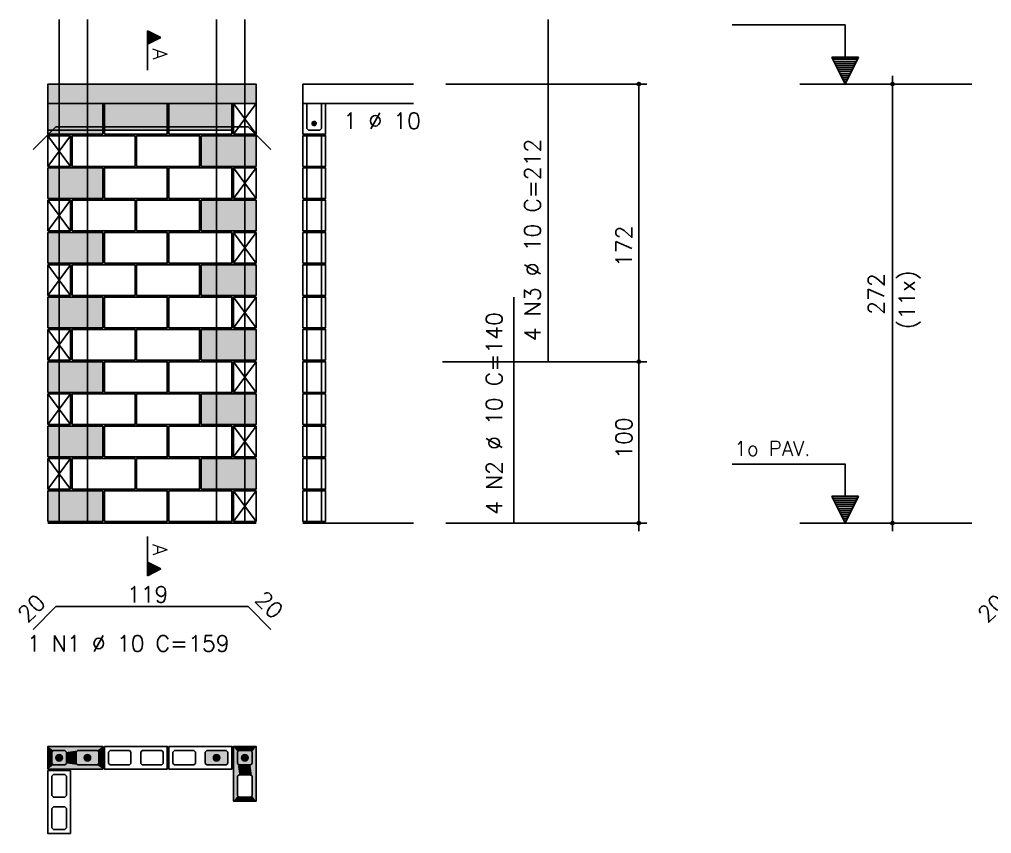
# Model space of a CAD drawing. Extents: x -2 to 121, y -2 to 61.
# Drawn here: x 6.17 to 18.21, y 26.04 to 36.13 of the extents above; entities that cross this region are included whole.
import ezdxf

# ---------------------------------------------------------------- set-up
doc = ezdxf.new("R2010")
doc.units = 0
doc.header["$MEASUREMENT"] = 0
for name, color, linetype in [('PENA_01', 1, 'CONTINUOUS'), ('PENA_02', 2, 'CONTINUOUS'), ('PENA_03', 3, 'CONTINUOUS'), ('PENA_05', 5, 'CONTINUOUS'), ('PENA_09', 254, 'CONTINUOUS'), ('PENA_11', 252, 'CONTINUOUS'), ('PENA_21', 100, 'CONTINUOUS')]:
    doc.layers.add(name, color=color, linetype=linetype)
doc.styles.get("Standard").update_dxf_attribs({"font": 'ROMANS.SHX'})

msp = doc.modelspace()

# ---------------------------------------------------------------- linework, layer by layer
at = {"layer": 'PENA_01', "linetype": 'Continuous'}
for p, q in [((15.839254, 35.328397), (17.970117, 35.328397)), ((6.523406, 34.758397), (7.203406, 34.758397)), ((7.223406, 34.758397), (8.003406, 34.758397)), ((8.023406, 34.758397), (8.803406, 34.758397)), ((15.839254, 29.888397), (17.970117, 29.888397))]:
    msp.add_line(p, q, dxfattribs=at)
for points in [[(6.593406, 26.891653), (6.733406, 26.891653), (6.753406, 26.911653), (6.753406, 27.051653), (6.733406, 27.071653), (6.593406, 27.071653), (6.573406, 27.051653), (6.573406, 26.911653), (6.593406, 26.891653)], [(6.893406, 26.891653), (7.133406, 26.891653), (7.153406, 26.911653), (7.153406, 27.051653), (7.133406, 27.071653), (6.893406, 27.071653), (6.873406, 27.051653), (6.873406, 26.911653), (6.893406, 26.891653)], [(7.273406, 27.051653), (7.293406, 27.071653), (7.533406, 27.071653), (7.553406, 27.051653), (7.553406, 26.911653), (7.533406, 26.891653), (7.293406, 26.891653), (7.273406, 26.911653), (7.273406, 27.051653)], [(7.673406, 27.051653), (7.693406, 27.071653), (7.933406, 27.071653), (7.953406, 27.051653), (7.953406, 26.911653), (7.933406, 26.891653), (7.693406, 26.891653), (7.673406, 26.911653), (7.673406, 27.051653)], [(8.073406, 27.051653), (8.093406, 27.071653), (8.333406, 27.071653), (8.353406, 27.051653), (8.353406, 26.911653), (8.333406, 26.891653), (8.093406, 26.891653), (8.073406, 26.911653), (8.073406, 27.051653)], [(8.473406, 27.051653), (8.493406, 27.071653), (8.733406, 27.071653), (8.753406, 27.051653), (8.753406, 26.911653), (8.733406, 26.891653), (8.493406, 26.891653), (8.473406, 26.911653), (8.473406, 27.051653)], [(8.873406, 27.051653), (8.873406, 26.911653), (8.893406, 26.891653), (9.033406, 26.891653), (9.053406, 26.911653), (9.053406, 27.051653), (9.033406, 27.071653), (8.893406, 27.071653), (8.873406, 27.051653)], [(6.733406, 26.492176), (6.753406, 26.512176), (6.753406, 26.752176), (6.733406, 26.772176), (6.593406, 26.772176), (6.573406, 26.752176), (6.573406, 26.512176), (6.593406, 26.492176), (6.733406, 26.492176)], [(8.873406, 26.751653), (8.873406, 26.511653), (8.893406, 26.491653), (9.033406, 26.491653), (9.053406, 26.511653), (9.053406, 26.751653), (9.033406, 26.771653), (8.893406, 26.771653), (8.873406, 26.751653)], [(6.733406, 26.092176), (6.753406, 26.112176), (6.753406, 26.352176), (6.733406, 26.372176), (6.593406, 26.372176), (6.573406, 26.352176), (6.573406, 26.112176), (6.593406, 26.092176), (6.733406, 26.092176)]]:
    msp.add_lwpolyline(points, dxfattribs=at)
at = {"layer": 'PENA_02', "linetype": 'Continuous'}
for p, q in [((9.103406, 35.088397), (8.823406, 35.088397)), ((8.823406, 35.088397), (8.823406, 34.708397)), ((9.103406, 34.708397), (9.103406, 35.088397)), ((6.803406, 34.688397), (6.523406, 34.688397)), ((6.523406, 34.688397), (6.523406, 34.308397)), ((6.803406, 34.308397), (6.803406, 34.688397)), ((8.823406, 34.708397), (9.103406, 34.708397)), ((6.523406, 34.308397), (6.803406, 34.308397)), ((9.103406, 34.288397), (8.823406, 34.288397)), ((8.823406, 34.288397), (8.823406, 33.908397)), ((9.103406, 33.908397), (9.103406, 34.288397)), ((6.803406, 33.888397), (6.523406, 33.888397)), ((6.523406, 33.888397), (6.523406, 33.508397)), ((6.803406, 33.508397), (6.803406, 33.888397)), ((8.823406, 33.908397), (9.103406, 33.908397)), ((6.523406, 33.508397), (6.803406, 33.508397)), ((9.103406, 33.488397), (8.823406, 33.488397)), ((8.823406, 33.488397), (8.823406, 33.108397)), ((9.103406, 33.108397), (9.103406, 33.488397)), ((6.803406, 33.088397), (6.523406, 33.088397)), ((6.523406, 33.088397), (6.523406, 32.708397)), ((6.803406, 32.708397), (6.803406, 33.088397)), ((8.823406, 33.108397), (9.103406, 33.108397)), ((6.523406, 32.708397), (6.803406, 32.708397)), ((9.103406, 32.688397), (8.823406, 32.688397)), ((8.823406, 32.688397), (8.823406, 32.308397)), ((9.103406, 32.308397), (9.103406, 32.688397)), ((6.803406, 32.288397), (6.523406, 32.288397)), ((6.523406, 32.288397), (6.523406, 31.908397)), ((6.803406, 31.908397), (6.803406, 32.288397)), ((8.823406, 32.308397), (9.103406, 32.308397)), ((6.523406, 31.908397), (6.803406, 31.908397)), ((9.103406, 31.888397), (8.823406, 31.888397)), ((8.823406, 31.888397), (8.823406, 31.508397)), ((9.103406, 31.508397), (9.103406, 31.888397)), ((6.803406, 31.488397), (6.523406, 31.488397)), ((6.523406, 31.488397), (6.523406, 31.108397)), ((6.803406, 31.108397), (6.803406, 31.488397)), ((8.823406, 31.508397), (9.103406, 31.508397)), ((6.523406, 31.108397), (6.803406, 31.108397)), ((9.103406, 31.088397), (8.823406, 31.088397)), ((8.823406, 31.088397), (8.823406, 30.708397)), ((9.103406, 30.708397), (9.103406, 31.088397)), ((8.823406, 30.708397), (9.103406, 30.708397)), ((6.803406, 30.688397), (6.523406, 30.688397)), ((6.523406, 30.688397), (6.523406, 30.308397)), ((6.803406, 30.308397), (6.803406, 30.688397)), ((6.523406, 30.308397), (6.803406, 30.308397)), ((9.103406, 30.288397), (8.823406, 30.288397)), ((8.823406, 30.288397), (8.823406, 29.908397)), ((9.103406, 29.908397), (9.103406, 30.288397)), ((6.523406, 29.888397), (9.103406, 29.888397)), ((8.823406, 29.908397), (9.103406, 29.908397))]:
    msp.add_line(p, q, dxfattribs=at)
for points in [[(6.523406, 35.088397), (9.103406, 35.088397), (9.103406, 35.328397), (6.523406, 35.328397), (6.523406, 35.088397)], [(6.523406, 34.708397), (7.203406, 34.708397), (7.203406, 35.088397), (6.523406, 35.088397), (6.523406, 34.708397)], [(7.223406, 34.708397), (8.003406, 34.708397), (8.003406, 35.088397), (7.223406, 35.088397), (7.223406, 34.708397)], [(8.023406, 34.708397), (8.803406, 34.708397), (8.803406, 35.088397), (8.023406, 35.088397), (8.023406, 34.708397)], [(6.823406, 34.308397), (7.603406, 34.308397), (7.603406, 34.688397), (6.823406, 34.688397), (6.823406, 34.308397)], [(7.623406, 34.308397), (8.403406, 34.308397), (8.403406, 34.688397), (7.623406, 34.688397), (7.623406, 34.308397)], [(8.423406, 34.308397), (9.103406, 34.308397), (9.103406, 34.688397), (8.423406, 34.688397), (8.423406, 34.308397)], [(6.523406, 33.908397), (7.203406, 33.908397), (7.203406, 34.288397), (6.523406, 34.288397), (6.523406, 33.908397)], [(7.223406, 33.908397), (8.003406, 33.908397), (8.003406, 34.288397), (7.223406, 34.288397), (7.223406, 33.908397)], [(8.023406, 33.908397), (8.803406, 33.908397), (8.803406, 34.288397), (8.023406, 34.288397), (8.023406, 33.908397)], [(6.823406, 33.508397), (7.603406, 33.508397), (7.603406, 33.888397), (6.823406, 33.888397), (6.823406, 33.508397)], [(7.623406, 33.508397), (8.403406, 33.508397), (8.403406, 33.888397), (7.623406, 33.888397), (7.623406, 33.508397)], [(8.423406, 33.508397), (9.103406, 33.508397), (9.103406, 33.888397), (8.423406, 33.888397), (8.423406, 33.508397)], [(6.523406, 33.108397), (7.203406, 33.108397), (7.203406, 33.488397), (6.523406, 33.488397), (6.523406, 33.108397)], [(7.223406, 33.108397), (8.003406, 33.108397), (8.003406, 33.488397), (7.223406, 33.488397), (7.223406, 33.108397)], [(8.023406, 33.108397), (8.803406, 33.108397), (8.803406, 33.488397), (8.023406, 33.488397), (8.023406, 33.108397)], [(6.823406, 32.708397), (7.603406, 32.708397), (7.603406, 33.088397), (6.823406, 33.088397), (6.823406, 32.708397)], [(7.623406, 32.708397), (8.403406, 32.708397), (8.403406, 33.088397), (7.623406, 33.088397), (7.623406, 32.708397)], [(8.423406, 32.708397), (9.103406, 32.708397), (9.103406, 33.088397), (8.423406, 33.088397), (8.423406, 32.708397)], [(6.523406, 32.308397), (7.203406, 32.308397), (7.203406, 32.688397), (6.523406, 32.688397), (6.523406, 32.308397)], [(7.223406, 32.308397), (8.003406, 32.308397), (8.003406, 32.688397), (7.223406, 32.688397), (7.223406, 32.308397)], [(8.023406, 32.308397), (8.803406, 32.308397), (8.803406, 32.688397), (8.023406, 32.688397), (8.023406, 32.308397)], [(6.823406, 31.908397), (7.603406, 31.908397), (7.603406, 32.288397), (6.823406, 32.288397), (6.823406, 31.908397)], [(7.623406, 31.908397), (8.403406, 31.908397), (8.403406, 32.288397), (7.623406, 32.288397), (7.623406, 31.908397)], [(8.423406, 31.908397), (9.103406, 31.908397), (9.103406, 32.288397), (8.423406, 32.288397), (8.423406, 31.908397)], [(6.523406, 31.508397), (7.203406, 31.508397), (7.203406, 31.888397), (6.523406, 31.888397), (6.523406, 31.508397)], [(7.223406, 31.508397), (8.003406, 31.508397), (8.003406, 31.888397), (7.223406, 31.888397), (7.223406, 31.508397)], [(8.023406, 31.508397), (8.803406, 31.508397), (8.803406, 31.888397), (8.023406, 31.888397), (8.023406, 31.508397)], [(6.823406, 31.108397), (7.603406, 31.108397), (7.603406, 31.488397), (6.823406, 31.488397), (6.823406, 31.108397)], [(7.623406, 31.108397), (8.403406, 31.108397), (8.403406, 31.488397), (7.623406, 31.488397), (7.623406, 31.108397)], [(8.423406, 31.108397), (9.103406, 31.108397), (9.103406, 31.488397), (8.423406, 31.488397), (8.423406, 31.108397)], [(6.523406, 30.708397), (7.203406, 30.708397), (7.203406, 31.088397), (6.523406, 31.088397), (6.523406, 30.708397)], [(7.223406, 30.708397), (8.003406, 30.708397), (8.003406, 31.088397), (7.223406, 31.088397), (7.223406, 30.708397)], [(8.023406, 30.708397), (8.803406, 30.708397), (8.803406, 31.088397), (8.023406, 31.088397), (8.023406, 30.708397)], [(6.823406, 30.308397), (7.603406, 30.308397), (7.603406, 30.688397), (6.823406, 30.688397), (6.823406, 30.308397)], [(7.623406, 30.308397), (8.403406, 30.308397), (8.403406, 30.688397), (7.623406, 30.688397), (7.623406, 30.308397)], [(8.423406, 30.308397), (9.103406, 30.308397), (9.103406, 30.688397), (8.423406, 30.688397), (8.423406, 30.308397)], [(6.523406, 29.908397), (7.203406, 29.908397), (7.203406, 30.288397), (6.523406, 30.288397), (6.523406, 29.908397)], [(7.223406, 29.908397), (8.003406, 29.908397), (8.003406, 30.288397), (7.223406, 30.288397), (7.223406, 29.908397)], [(8.023406, 29.908397), (8.803406, 29.908397), (8.803406, 30.288397), (8.023406, 30.288397), (8.023406, 29.908397)], [(6.523406, 26.841653), (7.203406, 26.841653), (7.203406, 27.121653), (6.523406, 27.121653), (6.523406, 26.841653)], [(7.223406, 27.121653), (8.003406, 27.121653), (8.003406, 26.841653), (7.223406, 26.841653), (7.223406, 27.121653)], [(8.023406, 27.121653), (8.803406, 27.121653), (8.803406, 26.841653), (8.023406, 26.841653), (8.023406, 27.121653)], [(8.823406, 27.121653), (8.823406, 26.441653), (9.103406, 26.441653), (9.103406, 27.121653), (8.823406, 27.121653)], [(6.803406, 26.042176), (6.803406, 26.822176), (6.523406, 26.822176), (6.523406, 26.042176), (6.803406, 26.042176)]]:
    msp.add_lwpolyline(points, dxfattribs=at)
for centre, radius in [((13.843401, 35.328397), 0.02), ((13.843401, 35.328397), 0.01), ((16.985399, 35.328397), 0.02), ((16.985399, 35.328397), 0.01), ((13.843401, 31.888397), 0.02), ((13.843401, 31.888397), 0.01), ((13.843401, 29.888397), 0.02), ((13.843401, 29.888397), 0.01), ((16.985399, 29.888397), 0.02), ((16.985399, 29.888397), 0.01)]:
    msp.add_circle(centre, radius, dxfattribs=at)
at = {"layer": 'PENA_03', "linetype": 'Continuous'}
for p, q in [((16.398252, 36.060263), (14.998252, 36.060263)), ((16.398252, 35.660263), (16.398252, 36.060263)), ((16.399652, 35.660263), (16.399652, 36.061663)), ((7.756384, 35.499649), (7.756384, 35.986031)), ((7.756384, 35.986031), (7.922317, 35.903065)), ((7.757079, 35.984903), (7.920756, 35.903065)), ((7.922317, 35.903065), (7.757079, 35.820446)), ((7.75708, 35.984903), (7.75708, 35.821226)), ((7.920756, 35.903065), (7.75708, 35.821226)), ((7.769148, 35.979649), (7.769148, 35.82648)), ((7.781912, 35.973267), (7.781912, 35.832862)), ((7.794676, 35.966885), (7.794676, 35.839244)), ((7.80744, 35.960503), (7.80744, 35.845626)), ((7.820204, 35.954121), (7.820204, 35.852008)), ((7.832968, 35.947739), (7.832968, 35.85839)), ((7.845732, 35.941357), (7.845732, 35.864772)), ((7.858496, 35.934975), (7.858496, 35.871154)), ((7.87126, 35.928593), (7.87126, 35.877536)), ((7.884024, 35.922211), (7.884024, 35.883918)), ((7.896789, 35.915829), (7.896789, 35.8903)), ((7.909553, 35.909447), (7.909553, 35.896683)), ((7.75708, 35.820446), (7.75708, 35.499649)), ((16.398952, 35.328397), (16.23302, 35.660263)), ((16.23302, 35.660263), (16.398252, 35.660263)), ((16.398952, 35.33152), (16.235276, 35.658872)), ((16.562628, 35.658872), (16.235276, 35.658872)), ((16.564885, 35.660263), (16.398952, 35.328397)), ((16.562628, 35.658873), (16.398952, 35.331519)), ((16.399652, 35.660263), (16.564885, 35.660263)), ((16.552121, 35.634735), (16.245783, 35.634735)), ((16.539357, 35.609207), (16.258548, 35.609207)), ((16.526593, 35.583679), (16.271312, 35.583679)), ((16.513828, 35.558151), (16.284076, 35.558151)), ((16.501064, 35.532622), (16.29684, 35.532622)), ((16.4883, 35.507094), (16.309604, 35.507094)), ((16.475536, 35.481566), (16.322368, 35.481566)), ((16.462772, 35.456038), (16.335132, 35.456038)), ((16.450008, 35.43051), (16.347896, 35.43051)), ((16.437244, 35.404982), (16.36066, 35.404982)), ((16.985399, 29.787865), (16.985399, 35.428397)), ((9.683406, 35.328397), (9.683406, 34.708397)), ((9.683406, 35.328397), (11.054085, 35.328397)), ((11.454085, 35.328397), (13.943401, 35.328397)), ((13.843401, 29.787865), (13.843401, 35.328397)), ((16.42448, 35.379453), (16.373424, 35.379453)), ((16.411716, 35.353925), (16.386188, 35.353925)), ((8.823406, 34.708397), (9.103406, 35.088397)), ((9.103406, 34.708397), (8.823406, 35.088397)), ((9.683406, 35.088397), (11.054085, 35.088397)), ((6.523406, 34.308397), (6.803406, 34.688397)), ((6.803406, 34.308397), (6.523406, 34.688397)), ((9.733406, 34.308397), (9.733406, 34.688397)), ((9.913406, 34.308397), (9.913406, 34.688397)), ((8.823406, 33.908397), (9.103406, 34.288397)), ((9.103406, 33.908397), (8.823406, 34.288397)), ((9.733406, 33.908397), (9.733406, 34.288397)), ((9.913406, 33.908397), (9.913406, 34.288397)), ((6.523406, 33.508397), (6.803406, 33.888397)), ((6.803406, 33.508397), (6.523406, 33.888397)), ((9.733406, 33.508397), (9.733406, 33.888397)), ((9.913406, 33.508397), (9.913406, 33.888397)), ((8.823406, 33.108397), (9.103406, 33.488397)), ((9.103406, 33.108397), (8.823406, 33.488397)), ((9.733406, 33.108397), (9.733406, 33.488397)), ((9.913406, 33.108397), (9.913406, 33.488397)), ((6.523406, 32.708397), (6.803406, 33.088397)), ((6.803406, 32.708397), (6.523406, 33.088397)), ((9.733406, 32.708397), (9.733406, 33.088397)), ((9.913406, 32.708397), (9.913406, 33.088397)), ((8.823406, 32.308397), (9.103406, 32.688397)), ((9.103406, 32.308397), (8.823406, 32.688397)), ((9.733406, 32.308397), (9.733406, 32.688397)), ((9.913406, 32.308397), (9.913406, 32.688397)), ((6.523406, 31.908397), (6.803406, 32.288397)), ((6.803406, 31.908397), (6.523406, 32.288397)), ((9.733406, 31.908397), (9.733406, 32.288397)), ((9.913406, 31.908397), (9.913406, 32.288397)), ((8.823406, 31.508397), (9.103406, 31.888397)), ((9.103406, 31.508397), (8.823406, 31.888397)), ((9.733406, 31.508397), (9.733406, 31.888397)), ((9.913406, 31.508397), (9.913406, 31.888397)), ((11.412154, 31.888397), (13.943401, 31.888397)), ((6.523406, 31.108397), (6.803406, 31.488397)), ((6.803406, 31.108397), (6.523406, 31.488397)), ((9.733406, 31.108397), (9.733406, 31.488397)), ((9.913406, 31.108397), (9.913406, 31.488397)), ((8.823406, 30.708397), (9.103406, 31.088397)), ((9.103406, 30.708397), (8.823406, 31.088397)), ((9.733406, 30.708397), (9.733406, 31.088397)), ((9.913406, 30.708397), (9.913406, 31.088397)), ((6.523406, 30.308397), (6.803406, 30.688397)), ((6.803406, 30.308397), (6.523406, 30.688397)), ((9.733406, 30.308397), (9.733406, 30.688397)), ((9.913406, 30.308397), (9.913406, 30.688397)), ((16.398252, 30.620263), (14.998252, 30.620263)), ((16.398252, 30.220263), (16.398252, 30.620263)), ((16.399652, 30.220263), (16.399652, 30.621663)), ((8.823406, 29.908397), (9.103406, 30.288397)), ((9.103406, 29.908397), (8.823406, 30.288397)), ((9.733406, 29.908397), (9.733406, 30.288397)), ((9.913406, 29.908397), (9.913406, 30.288397)), ((16.398952, 29.888397), (16.23302, 30.220263)), ((16.23302, 30.220263), (16.398252, 30.220263)), ((16.398952, 29.89152), (16.235276, 30.218872)), ((16.562628, 30.218872), (16.235276, 30.218872)), ((16.552121, 30.194735), (16.245783, 30.194735)), ((16.539357, 30.169207), (16.258548, 30.169207)), ((16.526593, 30.143679), (16.271312, 30.143679)), ((16.513828, 30.118151), (16.284076, 30.118151)), ((16.564885, 30.220263), (16.398952, 29.888397)), ((16.562628, 30.218873), (16.398952, 29.891519)), ((16.399652, 30.220263), (16.564885, 30.220263)), ((16.501064, 30.092622), (16.29684, 30.092622)), ((16.4883, 30.067094), (16.309604, 30.067094)), ((16.475536, 30.041566), (16.322368, 30.041566)), ((16.462772, 30.016038), (16.335132, 30.016038)), ((16.450008, 29.99051), (16.347896, 29.99051)), ((9.683406, 29.888397), (11.054085, 29.888397)), ((11.454085, 29.888397), (13.943401, 29.888397)), ((16.437244, 29.964982), (16.36066, 29.964982)), ((16.42448, 29.939453), (16.373424, 29.939453)), ((16.411716, 29.913925), (16.386188, 29.913925)), ((7.756384, 29.723291), (7.756384, 29.236909)), ((7.75708, 29.402494), (7.75708, 29.723291)), ((7.922317, 29.319875), (7.757079, 29.402494)), ((7.75708, 29.238037), (7.75708, 29.401714)), ((7.920756, 29.319875), (7.75708, 29.401714)), ((7.769148, 29.243291), (7.769148, 29.39646)), ((7.781912, 29.249673), (7.781912, 29.390078)), ((7.794676, 29.256055), (7.794676, 29.383696)), ((7.756384, 29.236909), (7.922317, 29.319875)), ((7.757079, 29.238037), (7.920756, 29.319875)), ((7.80744, 29.262437), (7.80744, 29.377314)), ((7.820204, 29.268819), (7.820204, 29.370932)), ((7.832968, 29.275201), (7.832968, 29.36455)), ((7.845732, 29.281583), (7.845732, 29.358168)), ((7.858496, 29.287965), (7.858496, 29.351786)), ((7.87126, 29.294347), (7.87126, 29.345404)), ((7.884024, 29.300729), (7.884024, 29.339022)), ((7.896789, 29.307111), (7.896789, 29.33264)), ((7.909553, 29.313493), (7.909553, 29.326257))]:
    msp.add_line(p, q, dxfattribs=at)
for points in [[(9.683406, 34.708397), (9.963406, 34.708397), (9.963406, 35.088397)], [(9.913406, 35.088397), (9.913406, 34.778397), (9.893406, 34.758397), (9.753406, 34.758397), (9.733406, 34.778397), (9.733406, 35.088397)], [(9.847955, 34.839388), (9.845793, 34.849556), (9.839683, 34.857966), (9.83068, 34.863164), (9.820341, 34.864251), (9.810455, 34.861038), (9.802729, 34.854082), (9.798501, 34.844585), (9.798501, 34.83419), (9.802729, 34.824693), (9.810455, 34.817737), (9.820341, 34.814524), (9.83068, 34.815611), (9.839683, 34.820809), (9.845793, 34.829219), (9.847955, 34.839388)], [(9.683406, 34.308397), (9.963406, 34.308397), (9.963406, 34.688397), (9.683406, 34.688397), (9.683406, 34.308397)], [(9.683406, 33.908397), (9.963406, 33.908397), (9.963406, 34.288397), (9.683406, 34.288397), (9.683406, 33.908397)], [(9.683406, 33.508397), (9.963406, 33.508397), (9.963406, 33.888397), (9.683406, 33.888397), (9.683406, 33.508397)], [(9.683406, 33.108397), (9.963406, 33.108397), (9.963406, 33.488397), (9.683406, 33.488397), (9.683406, 33.108397)], [(9.683406, 32.708397), (9.963406, 32.708397), (9.963406, 33.088397), (9.683406, 33.088397), (9.683406, 32.708397)], [(9.683406, 32.308397), (9.963406, 32.308397), (9.963406, 32.688397), (9.683406, 32.688397), (9.683406, 32.308397)], [(9.683406, 31.908397), (9.963406, 31.908397), (9.963406, 32.288397), (9.683406, 32.288397), (9.683406, 31.908397)], [(9.683406, 31.508397), (9.963406, 31.508397), (9.963406, 31.888397), (9.683406, 31.888397), (9.683406, 31.508397)], [(9.683406, 31.108397), (9.963406, 31.108397), (9.963406, 31.488397), (9.683406, 31.488397), (9.683406, 31.108397)], [(9.683406, 30.708397), (9.963406, 30.708397), (9.963406, 31.088397), (9.683406, 31.088397), (9.683406, 30.708397)], [(9.683406, 30.308397), (9.963406, 30.308397), (9.963406, 30.688397), (9.683406, 30.688397), (9.683406, 30.308397)], [(9.683406, 29.908397), (9.963406, 29.908397), (9.963406, 30.288397), (9.683406, 30.288397), (9.683406, 29.908397)], [(6.733406, 27.071653), (6.753406, 27.051653), (6.753406, 26.911653), (6.733406, 26.891653), (6.593406, 26.891653), (6.573406, 26.911653), (6.573406, 27.051653), (6.593406, 27.071653), (6.733406, 27.071653)], [(7.153406, 26.911653), (7.133406, 26.891653), (6.893406, 26.891653), (6.873406, 26.911653), (6.873406, 27.051653), (6.893406, 27.071653), (7.133406, 27.071653), (7.153406, 27.051653), (7.153406, 26.911653)], [(8.753406, 26.911653), (8.733406, 26.891653), (8.493406, 26.891653), (8.473406, 26.911653), (8.473406, 27.051653), (8.493406, 27.071653), (8.733406, 27.071653), (8.753406, 27.051653), (8.753406, 26.911653)], [(9.033406, 27.071653), (9.053406, 27.051653), (9.053406, 26.911653), (9.033406, 26.891653), (8.893406, 26.891653), (8.873406, 26.911653), (8.873406, 27.051653), (8.893406, 27.071653), (9.033406, 27.071653)]]:
    msp.add_lwpolyline(points, dxfattribs=at)
for centre, radius in [((9.822955, 34.839388), 0.025), ((6.663406, 26.981653), 0.04), ((7.013406, 26.981653), 0.04), ((8.613406, 26.981653), 0.04), ((8.963406, 26.981653), 0.04)]:
    msp.add_circle(centre, radius, dxfattribs=at)
for points in [[(9.847955, 34.839388), (9.802729, 34.854082), (9.798501, 34.844585)], [(9.847955, 34.839388), (9.798501, 34.844585), (9.798501, 34.83419)], [(9.847955, 34.839388), (9.798501, 34.83419), (9.802729, 34.824693)], [(9.847955, 34.839388), (9.810455, 34.861038), (9.799462, 34.847938)], [(9.847955, 34.839388), (9.799462, 34.847938), (9.799462, 34.830837)], [(9.847955, 34.839388), (9.799462, 34.830837), (9.810455, 34.817737)], [(9.847955, 34.839388), (9.810455, 34.861038), (9.802729, 34.854082)], [(9.847955, 34.839388), (9.802729, 34.824693), (9.810455, 34.817737)], [(9.847955, 34.839388), (9.820341, 34.864251), (9.810455, 34.861038)], [(9.847955, 34.839388), (9.827296, 34.864008), (9.810455, 34.861038)], [(9.847955, 34.839388), (9.810455, 34.817737), (9.827296, 34.814767)], [(9.847955, 34.839388), (9.810455, 34.817737), (9.820341, 34.814524)], [(9.847955, 34.839388), (9.83068, 34.863164), (9.820341, 34.864251)], [(9.847955, 34.839388), (9.820341, 34.814524), (9.83068, 34.815611)], [(9.847955, 34.839388), (9.842106, 34.855457), (9.827296, 34.864008)], [(9.847955, 34.839388), (9.827296, 34.814767), (9.842106, 34.823318)], [(9.847955, 34.839388), (9.839683, 34.857966), (9.83068, 34.863164)], [(9.847955, 34.839388), (9.83068, 34.815611), (9.839683, 34.820809)], [(9.847955, 34.839388), (9.845793, 34.849556), (9.839683, 34.857966)], [(9.847955, 34.839388), (9.839683, 34.820809), (9.845793, 34.829219)], [(9.847955, 34.839388), (9.842106, 34.823318), (9.847955, 34.839388)], [(9.847955, 34.839388), (9.845793, 34.829219), (9.847955, 34.839388)], [(6.703406, 26.981653), (6.643406, 27.016294), (6.625818, 26.995334)], [(6.703406, 26.981653), (6.625818, 26.995334), (6.625818, 26.967972)], [(6.703406, 26.981653), (6.625818, 26.967972), (6.643406, 26.947012)], [(6.703406, 26.981653), (6.670352, 27.021046), (6.643406, 27.016294)], [(6.703406, 26.981653), (6.643406, 26.947012), (6.670352, 26.942261)], [(6.703406, 26.981653), (6.694047, 27.007365), (6.670352, 27.021046)], [(6.703406, 26.981653), (6.670352, 26.942261), (6.694047, 26.955942)], [(6.703406, 26.981653), (6.694047, 26.955942), (6.703406, 26.981653)], [(7.053406, 26.981653), (6.993406, 27.016294), (6.975818, 26.995334)], [(7.053406, 26.981653), (6.975818, 26.995334), (6.975818, 26.967972)], [(7.053406, 26.981653), (6.975818, 26.967972), (6.993406, 26.947012)], [(7.053406, 26.981653), (7.020352, 27.021046), (6.993406, 27.016294)], [(7.053406, 26.981653), (6.993406, 26.947012), (7.020352, 26.942261)], [(7.053406, 26.981653), (7.044047, 27.007365), (7.020352, 27.021046)], [(7.053406, 26.981653), (7.020352, 26.942261), (7.044047, 26.955942)], [(7.053406, 26.981653), (7.044047, 26.955942), (7.053406, 26.981653)], [(8.653406, 26.981653), (8.593406, 27.016294), (8.575818, 26.995334)], [(8.653406, 26.981653), (8.575818, 26.995334), (8.575818, 26.967972)], [(8.653406, 26.981653), (8.575818, 26.967972), (8.593406, 26.947012)], [(8.653406, 26.981653), (8.620352, 27.021046), (8.593406, 27.016294)], [(8.653406, 26.981653), (8.593406, 26.947012), (8.620352, 26.942261)], [(8.653406, 26.981653), (8.644047, 27.007365), (8.620352, 27.021046)], [(8.653406, 26.981653), (8.620352, 26.942261), (8.644047, 26.955942)], [(8.653406, 26.981653), (8.644047, 26.955942), (8.653406, 26.981653)], [(9.003406, 26.981653), (8.943406, 27.016294), (8.925818, 26.995334)], [(9.003406, 26.981653), (8.925818, 26.995334), (8.925818, 26.967972)], [(9.003406, 26.981653), (8.925818, 26.967972), (8.943406, 26.947012)], [(9.003406, 26.981653), (8.970352, 27.021046), (8.943406, 27.016294)], [(9.003406, 26.981653), (8.943406, 26.947012), (8.970352, 26.942261)], [(9.003406, 26.981653), (8.994047, 27.007365), (8.970352, 27.021046)], [(9.003406, 26.981653), (8.970352, 26.942261), (8.994047, 26.955942)], [(9.003406, 26.981653), (8.994047, 26.955942), (9.003406, 26.981653)]]:
    msp.add_solid(points, dxfattribs=at)
at = {"layer": 'PENA_05', "linetype": 'Continuous'}
for p, q in [((12.71965, 31.885475), (12.71965, 36.128397)), ((6.340563, 34.515521), (6.623406, 34.798364)), ((6.623406, 34.798364), (9.003236, 34.798452)), ((9.003236, 34.798452), (9.286078, 34.515609)), ((12.293726, 29.888397), (12.293726, 32.688397)), ((6.340563, 28.571902), (6.623406, 28.854745)), ((6.623406, 28.854745), (9.003236, 28.854833)), ((9.003236, 28.854833), (9.286078, 28.57199))]:
    msp.add_line(p, q, dxfattribs=at)
for points in [[(6.663406, 36.128397), (6.663406, 29.888397)], [(7.013406, 36.128397), (7.013406, 29.888397)], [(8.613406, 36.128397), (8.613406, 29.888397)], [(8.963406, 36.128397), (8.963406, 29.888397)]]:
    msp.add_lwpolyline(points, dxfattribs=at)
at = {"layer": 'PENA_09', "linetype": 'Continuous'}
for points in [[(6.523406, 34.758397), (7.203406, 34.758397), (7.203406, 35.088397), (6.523406, 35.088397), (6.523406, 34.758397)], [(7.223406, 34.758397), (8.003406, 34.758397), (8.003406, 35.088397), (7.223406, 35.088397), (7.223406, 34.758397)], [(8.023406, 34.758397), (8.803406, 34.758397), (8.803406, 35.088397), (8.023406, 35.088397), (8.023406, 34.758397)]]:
    msp.add_lwpolyline(points, dxfattribs=at)
for points in [[(6.523406, 34.758397), (7.203406, 34.758397), (7.203406, 35.088397)], [(6.523406, 34.758397), (7.203406, 35.088397), (6.523406, 35.088397)], [(6.523406, 34.758397), (6.523406, 35.088397), (6.523406, 34.758397)], [(7.223406, 34.758397), (8.003406, 34.758397), (8.003406, 35.088397)], [(7.223406, 34.758397), (8.003406, 35.088397), (7.223406, 35.088397)], [(7.223406, 34.758397), (7.223406, 35.088397), (7.223406, 34.758397)], [(8.023406, 34.758397), (8.803406, 34.758397), (8.803406, 35.088397)], [(8.023406, 34.758397), (8.803406, 35.088397), (8.023406, 35.088397)], [(8.023406, 34.758397), (8.023406, 35.088397), (8.023406, 34.758397)]]:
    msp.add_solid(points, dxfattribs=at)
at = {"layer": 'PENA_11', "linetype": 'Continuous'}
for points in [[(6.523406, 35.088397), (9.103406, 35.088397), (9.103406, 35.328397)], [(6.523406, 35.088397), (9.103406, 35.328397), (6.523406, 35.328397)], [(6.523406, 35.088397), (6.523406, 35.328397), (6.523406, 35.088397)], [(6.733406, 27.071653), (6.593406, 26.891653), (6.573406, 26.911653)], [(6.733406, 27.071653), (6.573406, 26.911653), (6.573406, 27.051653)], [(6.733406, 27.071653), (6.573406, 27.051653), (6.593406, 27.071653)], [(6.733406, 27.071653), (6.733406, 26.891653), (6.593406, 26.891653)], [(6.733406, 27.071653), (6.593406, 27.071653), (6.733406, 27.071653)], [(6.733406, 27.071653), (6.753406, 27.051653), (6.753406, 26.911653)], [(6.733406, 27.071653), (6.753406, 26.911653), (6.733406, 26.891653)], [(7.153406, 26.911653), (6.873406, 27.051653), (6.893406, 27.071653)], [(7.153406, 26.911653), (6.873406, 26.911653), (6.873406, 27.051653)], [(7.153406, 26.911653), (6.893406, 27.071653), (7.133406, 27.071653)], [(7.153406, 26.911653), (7.133406, 27.071653), (7.153406, 27.051653)], [(7.153406, 26.911653), (7.153406, 27.051653), (7.153406, 26.911653)], [(8.753406, 26.911653), (8.473406, 27.051653), (8.493406, 27.071653)], [(8.753406, 26.911653), (8.473406, 26.911653), (8.473406, 27.051653)], [(8.753406, 26.911653), (8.493406, 27.071653), (8.733406, 27.071653)], [(8.753406, 26.911653), (8.733406, 27.071653), (8.753406, 27.051653)], [(8.753406, 26.911653), (8.753406, 27.051653), (8.753406, 26.911653)], [(9.033406, 27.071653), (8.893406, 26.891653), (8.873406, 26.911653)], [(9.033406, 27.071653), (8.873406, 26.911653), (8.873406, 27.051653)], [(9.033406, 27.071653), (8.873406, 27.051653), (8.893406, 27.071653)], [(9.033406, 27.071653), (9.033406, 26.891653), (8.893406, 26.891653)], [(9.033406, 27.071653), (8.893406, 27.071653), (9.033406, 27.071653)], [(9.033406, 27.071653), (9.053406, 27.051653), (9.053406, 26.911653)], [(9.033406, 27.071653), (9.053406, 26.911653), (9.033406, 26.891653)], [(7.153406, 26.911653), (6.893406, 26.891653), (6.873406, 26.911653)], [(7.153406, 26.911653), (7.133406, 26.891653), (6.893406, 26.891653)], [(8.753406, 26.911653), (8.493406, 26.891653), (8.473406, 26.911653)], [(8.753406, 26.911653), (8.733406, 26.891653), (8.493406, 26.891653)]]:
    msp.add_solid(points, dxfattribs=at)
at = {"layer": 'PENA_21', "linetype": 'Continuous'}
for points in [[(6.523406, 34.708397), (7.203406, 34.708397), (7.203406, 34.758397), (6.523406, 34.758397), (6.523406, 34.708397)], [(8.423406, 34.308397), (9.103406, 34.308397), (9.103406, 34.688397), (8.423406, 34.688397), (8.423406, 34.308397)], [(6.523406, 33.908397), (7.203406, 33.908397), (7.203406, 34.288397), (6.523406, 34.288397), (6.523406, 33.908397)], [(8.423406, 33.508397), (9.103406, 33.508397), (9.103406, 33.888397), (8.423406, 33.888397), (8.423406, 33.508397)], [(6.523406, 33.108397), (7.203406, 33.108397), (7.203406, 33.488397), (6.523406, 33.488397), (6.523406, 33.108397)], [(8.423406, 32.708397), (9.103406, 32.708397), (9.103406, 33.088397), (8.423406, 33.088397), (8.423406, 32.708397)], [(6.523406, 32.308397), (7.203406, 32.308397), (7.203406, 32.688397), (6.523406, 32.688397), (6.523406, 32.308397)], [(8.423406, 31.908397), (9.103406, 31.908397), (9.103406, 32.288397), (8.423406, 32.288397), (8.423406, 31.908397)], [(6.523406, 31.508397), (7.203406, 31.508397), (7.203406, 31.888397), (6.523406, 31.888397), (6.523406, 31.508397)], [(8.423406, 31.108397), (9.103406, 31.108397), (9.103406, 31.488397), (8.423406, 31.488397), (8.423406, 31.108397)], [(6.523406, 30.708397), (7.203406, 30.708397), (7.203406, 31.088397), (6.523406, 31.088397), (6.523406, 30.708397)], [(8.423406, 30.308397), (9.103406, 30.308397), (9.103406, 30.688397), (8.423406, 30.688397), (8.423406, 30.308397)], [(6.523406, 29.908397), (7.203406, 29.908397), (7.203406, 30.288397), (6.523406, 30.288397), (6.523406, 29.908397)], [(6.523406, 26.981653), (6.573406, 26.981653), (6.573406, 27.051653), (6.593406, 27.071653), (6.733406, 27.071653), (6.753406, 27.051653), (6.753406, 26.981653), (6.873406, 26.981653), (6.873406, 27.051653), (6.893406, 27.071653), (7.133406, 27.071653), (7.153406, 27.051653), (7.153406, 26.981653), (7.203406, 26.981653), (7.203406, 27.121653), (6.523406, 27.121653), (6.523406, 26.981653)], [(8.963406, 27.121653), (8.963406, 27.071653), (8.893406, 27.071653), (8.873406, 27.051653), (8.873406, 26.911653), (8.893406, 26.891653), (8.963406, 26.891653), (8.963406, 26.771653), (8.893406, 26.771653), (8.873406, 26.751653), (8.873406, 26.511653), (8.893406, 26.491653), (8.963406, 26.491653), (8.963406, 26.441653), (8.823406, 26.441653), (8.823406, 27.121653), (8.963406, 27.121653)], [(8.963406, 27.121653), (8.963406, 27.071653), (9.033406, 27.071653), (9.053406, 27.051653), (9.053406, 26.911653), (9.033406, 26.891653), (8.963406, 26.891653), (8.963406, 26.771653), (9.033406, 26.771653), (9.053406, 26.751653), (9.053406, 26.511653), (9.033406, 26.491653), (8.963406, 26.491653), (8.963406, 26.441653), (9.103406, 26.441653), (9.103406, 27.121653), (8.963406, 27.121653)], [(6.523406, 26.981653), (6.573406, 26.981653), (6.573406, 26.911653), (6.593406, 26.891653), (6.733406, 26.891653), (6.753406, 26.911653), (6.753406, 26.981653), (6.873406, 26.981653), (6.873406, 26.911653), (6.893406, 26.891653), (7.133406, 26.891653), (7.153406, 26.911653), (7.153406, 26.981653), (7.203406, 26.981653), (7.203406, 26.841653), (6.523406, 26.841653), (6.523406, 26.981653)]]:
    msp.add_lwpolyline(points, dxfattribs=at)
for points in [[(6.523406, 34.708397), (7.203406, 34.708397), (7.203406, 34.758397)], [(6.523406, 34.708397), (7.203406, 34.758397), (6.523406, 34.758397)], [(6.523406, 34.708397), (6.523406, 34.758397), (6.523406, 34.708397)], [(8.423406, 34.308397), (9.103406, 34.308397), (9.103406, 34.688397)], [(8.423406, 34.308397), (9.103406, 34.688397), (8.423406, 34.688397)], [(8.423406, 34.308397), (8.423406, 34.688397), (8.423406, 34.308397)], [(6.523406, 33.908397), (7.203406, 33.908397), (7.203406, 34.288397)], [(6.523406, 33.908397), (7.203406, 34.288397), (6.523406, 34.288397)], [(6.523406, 33.908397), (6.523406, 34.288397), (6.523406, 33.908397)], [(8.423406, 33.508397), (9.103406, 33.508397), (9.103406, 33.888397)], [(8.423406, 33.508397), (9.103406, 33.888397), (8.423406, 33.888397)], [(8.423406, 33.508397), (8.423406, 33.888397), (8.423406, 33.508397)], [(6.523406, 33.108397), (7.203406, 33.108397), (7.203406, 33.488397)], [(6.523406, 33.108397), (7.203406, 33.488397), (6.523406, 33.488397)], [(6.523406, 33.108397), (6.523406, 33.488397), (6.523406, 33.108397)], [(8.423406, 32.708397), (9.103406, 32.708397), (9.103406, 33.088397)], [(8.423406, 32.708397), (9.103406, 33.088397), (8.423406, 33.088397)], [(8.423406, 32.708397), (8.423406, 33.088397), (8.423406, 32.708397)], [(6.523406, 32.308397), (7.203406, 32.308397), (7.203406, 32.688397)], [(6.523406, 32.308397), (7.203406, 32.688397), (6.523406, 32.688397)], [(6.523406, 32.308397), (6.523406, 32.688397), (6.523406, 32.308397)], [(8.423406, 31.908397), (9.103406, 31.908397), (9.103406, 32.288397)], [(8.423406, 31.908397), (9.103406, 32.288397), (8.423406, 32.288397)], [(8.423406, 31.908397), (8.423406, 32.288397), (8.423406, 31.908397)], [(6.523406, 31.508397), (7.203406, 31.508397), (7.203406, 31.888397)], [(6.523406, 31.508397), (7.203406, 31.888397), (6.523406, 31.888397)], [(6.523406, 31.508397), (6.523406, 31.888397), (6.523406, 31.508397)], [(8.423406, 31.108397), (9.103406, 31.108397), (9.103406, 31.488397)], [(8.423406, 31.108397), (9.103406, 31.488397), (8.423406, 31.488397)], [(8.423406, 31.108397), (8.423406, 31.488397), (8.423406, 31.108397)], [(6.523406, 30.708397), (7.203406, 30.708397), (7.203406, 31.088397)], [(6.523406, 30.708397), (7.203406, 31.088397), (6.523406, 31.088397)], [(6.523406, 30.708397), (6.523406, 31.088397), (6.523406, 30.708397)], [(8.423406, 30.308397), (9.103406, 30.308397), (9.103406, 30.688397)], [(8.423406, 30.308397), (9.103406, 30.688397), (8.423406, 30.688397)], [(8.423406, 30.308397), (8.423406, 30.688397), (8.423406, 30.308397)], [(6.523406, 29.908397), (7.203406, 29.908397), (7.203406, 30.288397)], [(6.523406, 29.908397), (7.203406, 30.288397), (6.523406, 30.288397)], [(6.523406, 29.908397), (6.523406, 30.288397), (6.523406, 29.908397)], [(7.203406, 27.121653), (6.523406, 27.121653), (6.593406, 27.071653)], [(6.523406, 27.121653), (6.523406, 26.981653), (6.573406, 26.981653)], [(6.523406, 27.121653), (6.573406, 26.981653), (6.573406, 27.051653)], [(6.523406, 27.121653), (6.573406, 27.051653), (6.593406, 27.071653)], [(7.203406, 27.121653), (6.593406, 27.071653), (6.733406, 27.071653)], [(7.203406, 27.121653), (6.733406, 27.071653), (6.753406, 27.051653)], [(7.203406, 27.121653), (6.753406, 27.051653), (6.893406, 27.071653)], [(7.203406, 27.121653), (6.893406, 27.071653), (7.133406, 27.071653)], [(7.203406, 27.121653), (7.133406, 27.071653), (7.153406, 27.051653)], [(7.203406, 27.121653), (7.153406, 27.051653), (7.203406, 26.981653)], [(8.823406, 27.121653), (8.873406, 27.051653), (8.873406, 26.511653)], [(8.823406, 27.121653), (8.893406, 27.071653), (8.873406, 27.051653)], [(8.963406, 27.121653), (8.893406, 27.071653), (8.823406, 27.121653)], [(8.823406, 27.121653), (8.873406, 26.511653), (8.823406, 26.441653)], [(8.963406, 27.121653), (8.963406, 27.071653), (8.893406, 27.071653)], [(9.103406, 27.121653), (8.963406, 27.121653), (9.033406, 27.071653)], [(9.033406, 27.071653), (8.963406, 27.121653), (8.963406, 27.071653)], [(9.053406, 27.051653), (9.103406, 27.121653), (9.033406, 27.071653)], [(9.103406, 26.441653), (9.103406, 27.121653), (9.053406, 27.051653)], [(6.523406, 26.841653), (6.523406, 26.981653), (6.573406, 26.981653)], [(6.523406, 26.841653), (6.573406, 26.981653), (6.573406, 26.911653)], [(6.753406, 27.051653), (6.873406, 27.051653), (6.893406, 27.071653)], [(6.753406, 27.051653), (6.753406, 26.981653), (6.873406, 26.981653)], [(6.753406, 27.051653), (6.873406, 26.981653), (6.873406, 27.051653)], [(6.753406, 26.911653), (6.753406, 26.981653), (6.873406, 26.981653)], [(6.753406, 26.911653), (6.873406, 26.981653), (6.873406, 26.911653)], [(7.203406, 26.981653), (7.153406, 27.051653), (7.153406, 26.981653)], [(7.203406, 26.841653), (7.153406, 26.911653), (7.203406, 26.981653)], [(7.203406, 26.981653), (7.153406, 26.911653), (7.153406, 26.981653)], [(8.873406, 26.511653), (8.873406, 27.051653), (8.873406, 26.911653)], [(9.053406, 26.911653), (9.103406, 26.441653), (9.053406, 27.051653)], [(6.523406, 26.841653), (6.573406, 26.911653), (6.593406, 26.891653)], [(7.203406, 26.841653), (6.523406, 26.841653), (6.593406, 26.891653)], [(7.203406, 26.841653), (6.593406, 26.891653), (6.733406, 26.891653)], [(7.203406, 26.841653), (6.733406, 26.891653), (6.753406, 26.911653)], [(7.203406, 26.841653), (6.753406, 26.911653), (6.893406, 26.891653)], [(6.753406, 26.911653), (6.873406, 26.911653), (6.893406, 26.891653)], [(7.203406, 26.841653), (6.893406, 26.891653), (7.133406, 26.891653)], [(7.203406, 26.841653), (7.133406, 26.891653), (7.153406, 26.911653)], [(8.893406, 26.891653), (8.893406, 26.771653), (8.873406, 26.911653)], [(8.893406, 26.771653), (8.873406, 26.751653), (8.873406, 26.911653)], [(8.873406, 26.911653), (8.873406, 26.751653), (8.873406, 26.511653)], [(8.963406, 26.891653), (8.963406, 26.771653), (8.893406, 26.891653)], [(8.963406, 26.771653), (8.893406, 26.771653), (8.893406, 26.891653)], [(8.963406, 26.891653), (9.033406, 26.771653), (9.033406, 26.891653)], [(8.963406, 26.891653), (8.963406, 26.771653), (9.033406, 26.771653)], [(9.033406, 26.891653), (9.053406, 26.751653), (9.053406, 26.911653)], [(9.033406, 26.771653), (9.053406, 26.751653), (9.033406, 26.891653)], [(9.053406, 26.751653), (9.103406, 26.441653), (9.053406, 26.911653)], [(9.053406, 26.751653), (9.053406, 26.511653), (9.103406, 26.441653)], [(8.873406, 26.511653), (8.893406, 26.491653), (8.823406, 26.441653)], [(9.053406, 26.511653), (9.033406, 26.491653), (9.103406, 26.441653)], [(8.823406, 26.441653), (8.893406, 26.491653), (8.963406, 26.441653)], [(8.893406, 26.491653), (8.963406, 26.491653), (8.963406, 26.441653)], [(9.033406, 26.491653), (8.963406, 26.491653), (9.103406, 26.441653)], [(8.963406, 26.491653), (8.963406, 26.441653), (9.103406, 26.441653)]]:
    msp.add_solid(points, dxfattribs=at)

# ---------------------------------------------------------------- texts
at = {"layer": 'PENA_03', "linetype": 'Continuous'}
for s, height, rotation, p in [('A', 0.18, 270, (7.823413, 35.767632)), ('4 N3 %%c 10 C=212', 0.2, 90, (12.625802, 32.140151)), ('172', 0.2, 90, (13.758008, 33.060204)), ('272', 0.2, 90, (16.883095, 32.469795)), ('(11x)', 0.2, 90, (17.264856, 32.289624)), ('4 N2 %%c 10 C=140', 0.2, 90, (12.152518, 29.990087)), ('100', 0.2, 90, (13.759622, 30.684645)), ('A', 0.18, 270, (7.823413, 29.626737)), ('119', 0.2, 0.002086, (7.502457, 28.904853)), ('20', 0.2, 315, (9.073946, 28.925544)), ('20', 0.2, 45, (6.269852, 28.642613)), ('20', 0.2, 45, (18.161351, 28.642512))]:
    msp.add_text(s, height=height, rotation=rotation, dxfattribs=at).set_placement(p)
for s, height, p in [('1 %%c 10', 0.2, (10.184225, 34.772096)), ('1o PAV.', 0.18, (15.028524, 30.722136)), ('1 N1 %%c 10 C=159', 0.2, (6.263276, 28.297694))]:
    msp.add_text(s, height=height, dxfattribs=at).set_placement(p)

doc.saveas('drawing.dxf')
